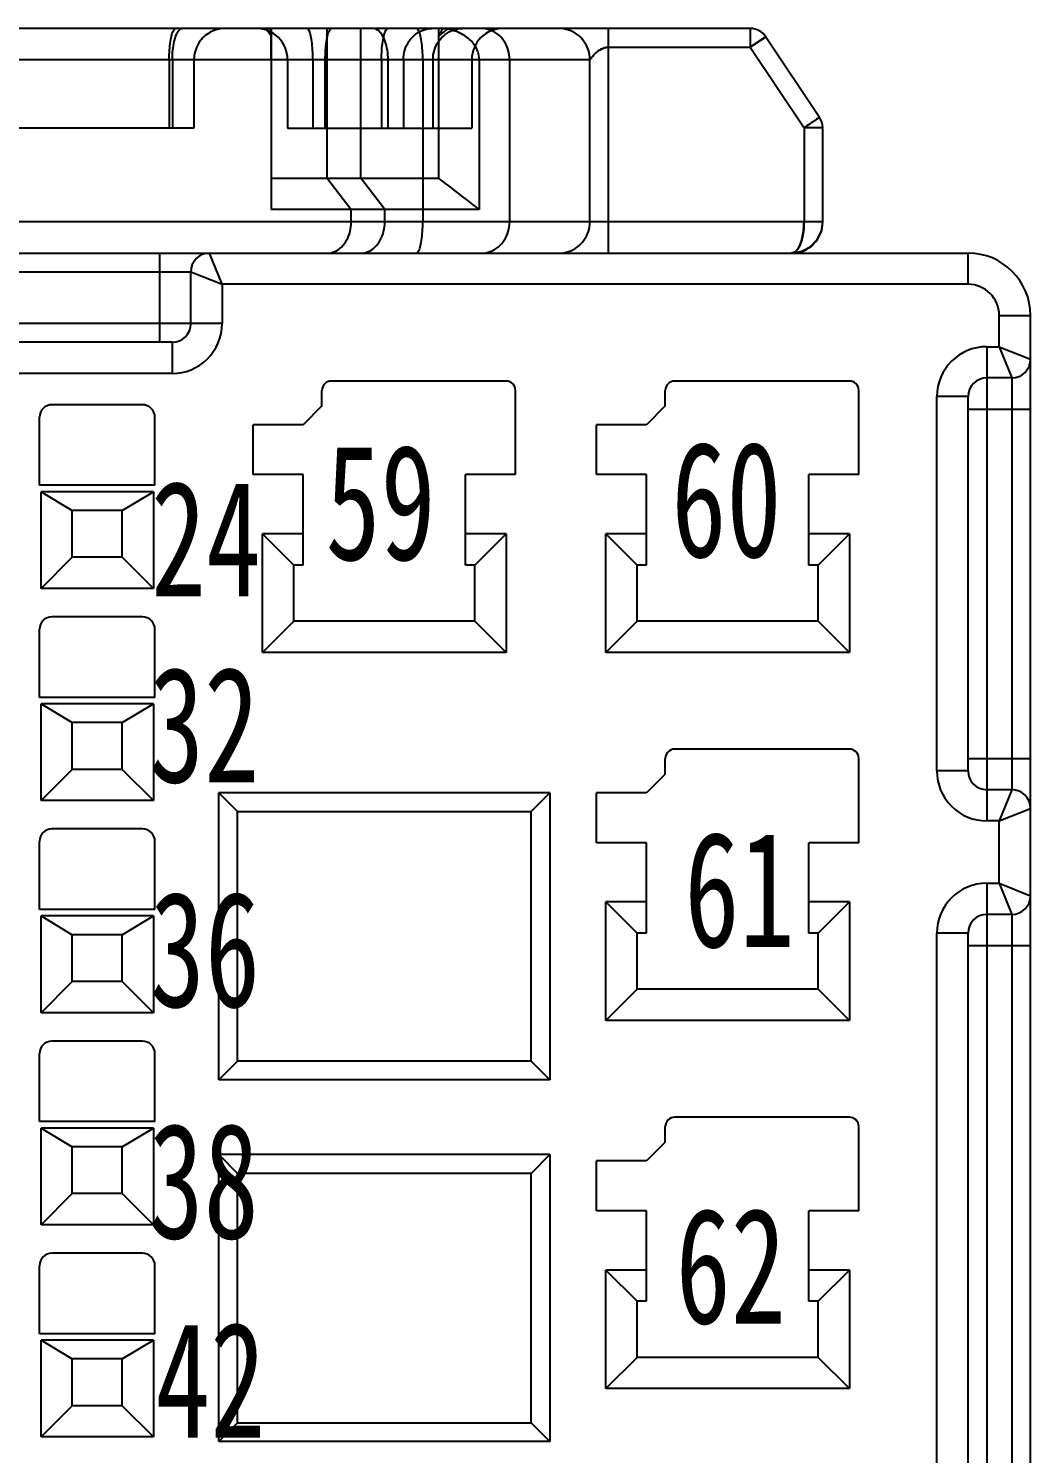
# Model space of a CAD drawing. Header units: inches. Extents: x 47316 to 59086, y 3141 to 11743.
# Drawn here: x 54648.15 to 54678.48, y 8610.35 to 8653.51 of the extents above; entities that cross this region are included whole.
import ezdxf

# ---------------------------------------------------------------- set-up
doc = ezdxf.new("R2010")
doc.units = ezdxf.units.IN
doc.header["$MEASUREMENT"] = 0
doc.layers.add('___SHELL', color=7, linetype='Continuous')
doc.styles.add('MtX_SimHei', font='')
doc.styles.get('MtX_SimHei').set_extended_font_data('SimHei')

msp = doc.modelspace()

# ---------------------------------------------------------------- linework, layer by layer
at = {"layer": '___SHELL', "color": 0, "lineweight": -2}
for p, q in [((54669.999, 8653.509), (54560.559, 8653.509)), ((54655.495, 8653.488), (54655.326, 8653.509)), ((54655.495, 8653.488), (54655.492, 8648.028)), ((54655.492, 8652.564), (54655.495, 8653.488)), ((54657.194, 8648.973), (54657.194, 8653.509)), ((54658.212, 8648.973), (54658.212, 8653.509)), ((54660.678, 8653.509), (54660.568, 8653.291)), ((54660.568, 8648.973), (54660.568, 8653.509)), ((54660.821, 8653.489), (54660.568, 8653.291)), ((54665.706, 8646.705), (54665.706, 8653.509)), ((54669.999, 8653.509), (54669.999, 8652.942)), ((54670.47, 8653.256), (54669.999, 8652.942)), ((54670.47, 8653.256), (54672.094, 8650.821)), ((54670.475, 8653.249), (54670.47, 8653.256)), ((54665.706, 8652.942), (54669.999, 8652.942)), ((54669.999, 8652.942), (54671.625, 8650.502)), ((54665.143, 8652.564), (54560.559, 8652.564)), ((54652.409, 8652.564), (54652.409, 8650.485)), ((54652.505, 8652.563), (54652.505, 8650.485)), ((54653.158, 8652.564), (54653.158, 8650.485)), ((54655.992, 8652.564), (54655.992, 8650.485)), ((54656.759, 8652.564), (54656.759, 8650.485)), ((54657.134, 8650.485), (54657.134, 8652.564)), ((54658.835, 8652.564), (54658.835, 8650.485)), ((54659.5, 8652.564), (54658.835, 8652.564)), ((54659.036, 8650.485), (54659.036, 8652.564)), ((54659.501, 8652.564), (54659.501, 8650.485)), ((54660.084, 8652.564), (54660.084, 8647.65)), ((54660.393, 8652.564), (54660.393, 8650.485)), ((54661.567, 8652.564), (54661.567, 8650.485)), ((54661.793, 8652.564), (54661.793, 8648.028)), ((54662.715, 8647.65), (54662.715, 8652.564)), ((54665.143, 8647.65), (54665.143, 8652.564)), ((54671.625, 8650.502), (54672.097, 8650.817)), ((54653.158, 8650.485), (54619.142, 8650.485)), ((54655.992, 8650.485), (54661.567, 8650.485)), ((54672.192, 8650.502), (54671.625, 8650.502)), ((54671.625, 8650.502), (54671.625, 8647.65)), ((54672.192, 8647.65), (54672.192, 8650.502)), ((54655.496, 8648.973), (54655.492, 8648.028)), ((54655.496, 8648.973), (54660.568, 8648.973)), ((54657.194, 8648.973), (54657.918, 8648.028)), ((54658.936, 8648.028), (54658.212, 8648.973)), ((54661.793, 8648.028), (54655.492, 8648.028)), ((54657.918, 8647.65), (54657.918, 8648.028)), ((54658.936, 8647.65), (54658.936, 8648.028)), ((54672.192, 8647.65), (54580.024, 8647.65)), ((54672.15, 8647.372), (54672.192, 8647.65)), ((54672.025, 8647.115), (54672.15, 8647.372)), ((54672.029, 8647.121), (54672.151, 8647.377)), ((54671.248, 8646.706), (54671.563, 8646.76)), ((54671.558, 8646.758), (54671.824, 8646.902)), ((54671.563, 8646.76), (54671.83, 8646.907)), ((54671.824, 8646.902), (54672.025, 8647.115)), ((54671.83, 8646.907), (54672.029, 8647.121)), ((54575.504, 8646.705), (54671.247, 8646.705)), ((54598.638, 8646.705), (54676.591, 8646.705)), ((54652.118, 8646.705), (54652.118, 8644.003)), ((54654.008, 8645.761), (54653.63, 8646.705)), ((54676.591, 8645.761), (54676.591, 8646.705)), ((54639.835, 8646.139), (54653.063, 8646.139)), ((54653.063, 8644.57), (54653.063, 8646.139)), ((54653.063, 8646.139), (54654.008, 8645.761)), ((54676.591, 8645.761), (54654.008, 8645.761)), ((54654.008, 8645.761), (54654.008, 8644.57)), ((54654.008, 8644.57), (54638.89, 8644.57)), ((54677.536, 8644.816), (54678.481, 8644.816)), ((54677.536, 8643.871), (54677.536, 8644.816)), ((54678.481, 8593.603), (54678.481, 8644.816)), ((54652.496, 8644.003), (54640.402, 8644.003)), ((54652.496, 8644.003), (54652.496, 8643.058)), ((54677.158, 8643.871), (54677.536, 8643.871)), ((54677.158, 8643.871), (54677.158, 8629.509)), ((54677.536, 8643.871), (54677.914, 8642.926)), ((54677.536, 8643.871), (54678.481, 8643.493)), ((54652.496, 8643.058), (54640.402, 8643.058)), ((54662.607, 8642.831), (54657.315, 8642.831)), ((54673, 8642.831), (54667.709, 8642.831)), ((54677.914, 8642.926), (54677.158, 8642.926)), ((54677.914, 8642.926), (54677.914, 8630.453)), ((54657.032, 8642.076), (54657.032, 8642.548)), ((54662.89, 8639.997), (54662.89, 8642.548)), ((54667.425, 8642.076), (54667.425, 8642.548)), ((54673.284, 8639.997), (54673.284, 8642.548)), ((54651.599, 8642.113), (54648.859, 8642.113)), ((54657.032, 8642.076), (54656.465, 8641.509)), ((54667.425, 8642.076), (54666.859, 8641.509)), ((54676.591, 8642.359), (54675.646, 8642.359)), ((54675.646, 8631.02), (54675.646, 8642.359)), ((54676.591, 8631.02), (54676.591, 8642.359)), ((54676.591, 8641.981), (54678.481, 8641.981)), ((54648.481, 8639.676), (54648.481, 8641.735)), ((54651.977, 8639.676), (54651.977, 8641.735)), ((54656.465, 8641.509), (54654.953, 8641.509)), ((54654.953, 8639.997), (54654.953, 8641.509)), ((54666.859, 8641.509), (54665.347, 8641.509)), ((54665.347, 8639.997), (54665.347, 8641.509)), ((54656.465, 8639.997), (54654.953, 8639.997)), ((54656.465, 8637.257), (54656.465, 8639.997)), ((54662.89, 8639.997), (54661.378, 8639.997)), ((54661.378, 8637.257), (54661.378, 8639.997)), ((54666.859, 8639.997), (54665.347, 8639.997)), ((54666.859, 8637.257), (54666.859, 8639.997)), ((54673.284, 8639.997), (54671.772, 8639.997)), ((54671.772, 8637.257), (54671.772, 8639.997)), ((54651.977, 8639.676), (54648.481, 8639.676)), ((54651.929, 8639.477), (54648.528, 8639.477)), ((54648.528, 8636.548), (54648.528, 8639.477)), ((54648.528, 8639.477), (54649.473, 8638.91)), ((54650.985, 8638.91), (54651.929, 8639.477)), ((54651.929, 8639.477), (54651.929, 8636.548)), ((54650.985, 8638.91), (54649.473, 8638.91)), ((54649.473, 8637.493), (54649.473, 8638.91)), ((54650.985, 8637.493), (54650.985, 8638.91)), ((54656.465, 8638.202), (54655.236, 8638.202)), ((54655.236, 8634.611), (54655.236, 8638.202)), ((54655.236, 8638.202), (54656.181, 8637.257)), ((54662.607, 8638.202), (54661.378, 8638.202)), ((54661.662, 8637.257), (54662.607, 8638.202)), ((54662.607, 8638.202), (54662.607, 8634.611)), ((54666.859, 8638.202), (54665.63, 8638.202)), ((54665.63, 8634.611), (54665.63, 8638.202)), ((54665.63, 8638.202), (54666.575, 8637.257)), ((54673, 8638.202), (54671.772, 8638.202)), ((54672.055, 8637.257), (54673, 8638.202)), ((54673, 8638.202), (54673, 8634.611)), ((54648.528, 8636.548), (54649.473, 8637.493)), ((54650.985, 8637.493), (54649.473, 8637.493)), ((54650.985, 8637.493), (54651.929, 8636.548)), ((54656.465, 8637.257), (54656.181, 8637.257)), ((54656.181, 8635.556), (54656.181, 8637.257)), ((54661.662, 8637.257), (54661.378, 8637.257)), ((54661.662, 8635.556), (54661.662, 8637.257)), ((54666.859, 8637.257), (54666.575, 8637.257)), ((54666.575, 8635.556), (54666.575, 8637.257)), ((54672.055, 8637.257), (54671.772, 8637.257)), ((54672.055, 8635.556), (54672.055, 8637.257)), ((54651.929, 8636.548), (54648.528, 8636.548)), ((54651.599, 8635.688), (54648.859, 8635.688)), ((54656.181, 8635.556), (54655.236, 8634.611)), ((54661.662, 8635.556), (54656.181, 8635.556)), ((54661.662, 8635.556), (54662.607, 8634.611)), ((54666.575, 8635.556), (54665.63, 8634.611)), ((54672.055, 8635.556), (54666.575, 8635.556)), ((54672.055, 8635.556), (54673, 8634.611)), ((54648.481, 8633.25), (54648.481, 8635.31)), ((54651.977, 8633.25), (54651.977, 8635.31)), ((54662.607, 8634.611), (54655.236, 8634.611)), ((54673, 8634.611), (54665.63, 8634.611)), ((54651.977, 8633.25), (54648.481, 8633.25)), ((54651.929, 8633.052), (54648.528, 8633.052)), ((54648.528, 8633.052), (54649.473, 8632.485)), ((54648.528, 8630.123), (54648.528, 8633.052)), ((54650.985, 8632.485), (54651.929, 8633.052)), ((54651.929, 8633.052), (54651.929, 8630.123)), ((54650.985, 8632.485), (54649.473, 8632.485)), ((54649.473, 8631.068), (54649.473, 8632.485)), ((54650.985, 8631.068), (54650.985, 8632.485)), ((54673, 8631.682), (54667.709, 8631.682)), ((54667.425, 8630.926), (54667.425, 8631.398)), ((54673.284, 8628.847), (54673.284, 8631.398)), ((54676.591, 8631.398), (54678.481, 8631.398)), ((54648.528, 8630.123), (54649.473, 8631.068)), ((54650.985, 8631.068), (54649.473, 8631.068)), ((54650.985, 8631.068), (54651.929, 8630.123)), ((54667.425, 8630.926), (54666.859, 8630.359)), ((54676.591, 8631.02), (54675.646, 8631.02)), ((54663.929, 8630.359), (54653.914, 8630.359)), ((54653.914, 8621.666), (54653.914, 8630.359)), ((54653.914, 8630.359), (54654.481, 8629.792)), ((54663.362, 8629.792), (54663.929, 8630.359)), ((54663.929, 8630.359), (54663.929, 8621.666)), ((54666.859, 8630.359), (54665.347, 8630.359)), ((54665.347, 8628.847), (54665.347, 8630.359)), ((54677.914, 8630.453), (54677.158, 8630.453)), ((54677.914, 8630.453), (54677.536, 8629.509)), ((54651.929, 8630.123), (54648.528, 8630.123)), ((54677.536, 8629.509), (54678.481, 8629.887)), ((54654.481, 8629.792), (54663.362, 8629.792)), ((54654.481, 8622.233), (54654.481, 8629.792)), ((54663.362, 8622.233), (54663.362, 8629.792)), ((54677.536, 8629.509), (54677.158, 8629.509)), ((54677.536, 8627.619), (54677.536, 8629.509)), ((54651.599, 8629.263), (54648.859, 8629.263)), ((54648.481, 8626.825), (54648.481, 8628.885)), ((54651.977, 8626.825), (54651.977, 8628.885)), ((54666.859, 8628.847), (54665.347, 8628.847)), ((54666.859, 8626.107), (54666.859, 8628.847)), ((54673.284, 8628.847), (54671.772, 8628.847)), ((54671.772, 8626.107), (54671.772, 8628.847)), ((54677.158, 8627.619), (54677.536, 8627.619)), ((54677.158, 8627.619), (54677.158, 8604.942)), ((54677.536, 8627.619), (54677.914, 8626.674)), ((54677.536, 8627.619), (54678.481, 8627.241)), ((54666.859, 8627.052), (54665.63, 8627.052)), ((54665.63, 8627.052), (54666.575, 8626.107)), ((54665.63, 8623.461), (54665.63, 8627.052)), ((54673, 8627.052), (54671.772, 8627.052)), ((54672.055, 8626.107), (54673, 8627.052)), ((54673, 8627.052), (54673, 8623.461)), ((54651.977, 8626.825), (54648.481, 8626.825)), ((54651.929, 8626.627), (54648.528, 8626.627)), ((54648.528, 8626.627), (54649.473, 8626.06)), ((54648.528, 8623.698), (54648.528, 8626.627)), ((54650.985, 8626.06), (54651.929, 8626.627)), ((54651.929, 8626.627), (54651.929, 8623.698)), ((54677.914, 8626.674), (54677.158, 8626.674)), ((54677.914, 8626.674), (54677.914, 8605.887)), ((54650.985, 8626.06), (54649.473, 8626.06)), ((54649.473, 8624.642), (54649.473, 8626.06)), ((54650.985, 8624.642), (54650.985, 8626.06)), ((54666.859, 8626.107), (54666.575, 8626.107)), ((54666.575, 8624.406), (54666.575, 8626.107)), ((54672.055, 8626.107), (54671.772, 8626.107)), ((54672.055, 8624.406), (54672.055, 8626.107)), ((54676.591, 8626.107), (54675.646, 8626.107)), ((54675.646, 8606.453), (54675.646, 8626.107)), ((54676.591, 8606.453), (54676.591, 8626.107)), ((54676.591, 8625.729), (54678.481, 8625.729)), ((54648.528, 8623.698), (54649.473, 8624.642)), ((54650.985, 8624.642), (54649.473, 8624.642)), ((54650.985, 8624.642), (54651.929, 8623.698)), ((54666.575, 8624.406), (54665.63, 8623.461)), ((54672.055, 8624.406), (54666.575, 8624.406)), ((54672.055, 8624.406), (54673, 8623.461)), ((54651.929, 8623.698), (54648.528, 8623.698)), ((54673, 8623.461), (54665.63, 8623.461)), ((54651.599, 8622.838), (54648.859, 8622.838)), ((54648.481, 8620.4), (54648.481, 8622.46)), ((54651.977, 8620.4), (54651.977, 8622.46)), ((54653.914, 8621.666), (54654.481, 8622.233)), ((54663.362, 8622.233), (54654.481, 8622.233)), ((54663.362, 8622.233), (54663.929, 8621.666)), ((54663.929, 8621.666), (54653.914, 8621.666)), ((54651.977, 8620.4), (54648.481, 8620.4)), ((54673, 8620.532), (54667.709, 8620.532)), ((54651.929, 8620.202), (54648.528, 8620.202)), ((54648.528, 8620.202), (54649.473, 8619.635)), ((54648.528, 8617.272), (54648.528, 8620.202)), ((54650.985, 8619.635), (54651.929, 8620.202)), ((54651.929, 8620.202), (54651.929, 8617.272)), ((54667.425, 8619.776), (54667.425, 8620.249)), ((54673.284, 8617.698), (54673.284, 8620.249)), ((54650.985, 8619.635), (54649.473, 8619.635)), ((54649.473, 8618.217), (54649.473, 8619.635)), ((54650.985, 8618.217), (54650.985, 8619.635)), ((54667.425, 8619.776), (54666.859, 8619.209)), ((54663.929, 8619.398), (54653.914, 8619.398)), ((54653.914, 8619.398), (54654.481, 8618.831)), ((54653.914, 8610.705), (54653.914, 8619.398)), ((54663.362, 8618.831), (54663.929, 8619.398)), ((54663.929, 8619.398), (54663.929, 8610.705)), ((54666.859, 8619.209), (54665.347, 8619.209)), ((54665.347, 8617.698), (54665.347, 8619.209)), ((54663.362, 8618.831), (54654.481, 8618.831)), ((54654.481, 8611.272), (54654.481, 8618.831)), ((54663.362, 8611.272), (54663.362, 8618.831)), ((54648.528, 8617.272), (54649.473, 8618.217)), ((54650.985, 8618.217), (54649.473, 8618.217)), ((54650.985, 8618.217), (54651.929, 8617.272)), ((54666.859, 8617.698), (54665.347, 8617.698)), ((54666.859, 8614.957), (54666.859, 8617.698)), ((54673.284, 8617.698), (54671.772, 8617.698)), ((54671.772, 8614.957), (54671.772, 8617.698)), ((54651.929, 8617.272), (54648.528, 8617.272)), ((54651.599, 8616.413), (54648.859, 8616.413)), ((54648.481, 8613.975), (54648.481, 8616.035)), ((54651.977, 8613.975), (54651.977, 8616.035)), ((54666.859, 8615.902), (54665.63, 8615.902)), ((54665.63, 8615.902), (54666.575, 8614.957)), ((54665.63, 8612.312), (54665.63, 8615.902)), ((54673, 8615.902), (54671.772, 8615.902)), ((54672.055, 8614.957), (54673, 8615.902)), ((54673, 8615.902), (54673, 8612.312)), ((54666.859, 8614.957), (54666.575, 8614.957)), ((54666.575, 8613.257), (54666.575, 8614.957)), ((54672.055, 8614.957), (54671.772, 8614.957)), ((54672.055, 8613.257), (54672.055, 8614.957)), ((54651.977, 8613.975), (54648.481, 8613.975)), ((54651.929, 8613.776), (54648.528, 8613.776)), ((54648.528, 8613.776), (54649.473, 8613.209)), ((54648.528, 8610.847), (54648.528, 8613.776)), ((54650.985, 8613.209), (54651.929, 8613.776)), ((54651.929, 8613.776), (54651.929, 8610.847)), ((54650.985, 8613.209), (54649.473, 8613.209)), ((54649.473, 8611.792), (54649.473, 8613.209)), ((54650.985, 8611.792), (54650.985, 8613.209)), ((54666.575, 8613.257), (54665.63, 8612.312)), ((54672.055, 8613.257), (54666.575, 8613.257)), ((54672.055, 8613.257), (54673, 8612.312)), ((54673, 8612.312), (54665.63, 8612.312)), ((54648.528, 8610.847), (54649.473, 8611.792)), ((54650.985, 8611.792), (54649.473, 8611.792)), ((54650.985, 8611.792), (54651.929, 8610.847)), ((54654.481, 8611.272), (54653.914, 8610.705)), ((54654.481, 8611.272), (54663.362, 8611.272)), ((54663.362, 8611.272), (54663.929, 8610.705)), ((54651.929, 8610.847), (54648.528, 8610.847)), ((54663.929, 8610.705), (54653.914, 8610.705))]:
    msp.add_line(p, q, dxfattribs=at)
for centre, radius, start, end in [((54654.103, 8652.564), 0.945, 90.0035, 179.9988), ((54655.048, 8652.564), 0.945, 0, 89.9986), ((54620.504, 8627.111), 43.697, 36.7938, 37.1644), ((54662.512, 8652.564), 0.945, 90.005, 180.0069), ((54669.999, 8652.942), 0.567, 32.7816, 90.2807), ((54671.625, 8650.502), 0.567, 359.9997, 34.1603), ((54585.007, 8549.766), 124.706, 51.99465, 52.7054), ((54671.247, 8647.65), 0.945, 270.0015, 359.9987), ((54653.63, 8646.139), 0.567, 89.999, 179.9885), ((54676.591, 8644.816), 1.89, 0.0001, 90), ((54676.591, 8644.816), 0.945, 0, 90), ((54652.496, 8644.57), 1.512, 269.9997, 360), ((54652.496, 8644.57), 0.567, 270.0115, 0.001), ((54677.158, 8642.359), 1.512, 90, 180), ((54677.914, 8643.493), 0.567, 270.0034, 359.9948), ((54657.315, 8642.548), 0.283, 90, 180), ((54662.607, 8642.548), 0.283, 0, 90), ((54667.709, 8642.548), 0.283, 90, 180), ((54673, 8642.548), 0.283, 0, 90), ((54677.158, 8642.359), 0.567, 90.0068, 179.9957), ((54648.859, 8641.735), 0.378, 90.0022, 179.9978), ((54651.599, 8641.735), 0.378, 0.0022, 90), ((54648.859, 8635.31), 0.378, 90.0022, 179.9978), ((54651.599, 8635.31), 0.378, 0.0022, 90), ((54667.709, 8631.398), 0.283, 90, 180), ((54673, 8631.398), 0.283, 0, 90), ((54677.158, 8631.02), 1.512, 179.9997, 270), ((54677.158, 8631.02), 0.567, 180.0052, 269.9967), ((54677.914, 8629.887), 0.567, 0.0051, 89.9932), ((54648.859, 8628.885), 0.378, 90.0022, 179.9978), ((54651.599, 8628.885), 0.378, 0.0022, 90), ((54677.158, 8626.107), 1.512, 90, 180), ((54677.914, 8627.241), 0.567, 270.0034, 359.9948), ((54677.158, 8626.107), 0.567, 90.0068, 179.9957), ((54648.859, 8622.46), 0.378, 90.0022, 179.9978), ((54651.599, 8622.46), 0.378, 0.0022, 90), ((54667.709, 8620.249), 0.283, 90, 180), ((54673, 8620.249), 0.283, 0, 90), ((54648.859, 8616.035), 0.378, 90.0022, 179.9978), ((54651.599, 8616.035), 0.378, 0.0022, 90)]:
    msp.add_arc(centre, radius, start, end, dxfattribs=at)
for points, knots in [([(54652.409, 8652.564), (54652.409, 8652.661), (54652.416, 8652.847), (54652.44, 8653.102), (54652.483, 8653.309), (54652.523, 8653.442), (54652.58, 8653.509), (54652.606, 8653.509)], [0, 0, 0, 0, 0.294577, 0.561654, 0.7769, 0.923055, 1, 1, 1, 1]), ([(54652.505, 8652.563), (54652.505, 8652.661), (54652.514, 8652.847), (54652.552, 8653.105), (54652.613, 8653.311), (54652.683, 8653.454), (54652.764, 8653.508), (54652.797, 8653.508)], [0, 0, 0, 0, 0.282219, 0.53953, 0.750634, 0.902125, 1, 1, 1, 1]), ([(54656.759, 8652.564), (54656.759, 8652.661), (54656.754, 8652.847), (54656.732, 8653.101), (54656.693, 8653.309), (54656.657, 8653.439), (54656.605, 8653.509), (54656.581, 8653.509)], [0, 0, 0, 0, 0.29676, 0.565553, 0.781618, 0.926976, 1, 1, 1, 1]), ([(54657.134, 8652.564), (54657.134, 8652.661), (54657.14, 8652.847), (54657.164, 8653.102), (54657.207, 8653.309), (54657.247, 8653.442), (54657.305, 8653.509), (54657.33, 8653.509)], [0, 0, 0, 0, 0.294534, 0.561623, 0.776894, 0.92306, 1, 1, 1, 1]), ([(54659.036, 8652.564), (54659.036, 8652.661), (54659.022, 8652.85), (54658.96, 8653.109), (54658.864, 8653.32), (54658.738, 8653.467), (54658.626, 8653.509), (54658.577, 8653.509)], [0, 0, 0, 0, 0.258837, 0.498721, 0.704159, 0.868107, 1, 1, 1, 1]), ([(54658.835, 8652.564), (54658.835, 8652.661), (54658.841, 8652.847), (54658.866, 8653.102), (54658.908, 8653.309), (54658.949, 8653.439), (54659.004, 8653.509), (54659.028, 8653.509)], [0, 0, 0, 0, 0.294979, 0.562716, 0.77865, 0.925305, 1, 1, 1, 1]), ([(54659.501, 8652.564), (54659.501, 8652.662), (54659.529, 8652.858), (54659.652, 8653.125), (54659.845, 8653.338), (54660.089, 8653.476), (54660.273, 8653.509), (54660.363, 8653.509)], [0, 0, 0, 0, 0.208707, 0.414092, 0.614143, 0.808785, 1, 1, 1, 1]), ([(54660.084, 8652.564), (54660.084, 8652.661), (54660.078, 8652.847), (54660.054, 8653.102), (54660.011, 8653.309), (54659.971, 8653.441), (54659.913, 8653.509), (54659.888, 8653.509)], [0, 0, 0, 0, 0.29528, 0.562349, 0.776355, 0.922769, 1, 1, 1, 1]), ([(54660.393, 8652.564), (54660.393, 8652.662), (54660.422, 8652.859), (54660.551, 8653.126), (54660.752, 8653.339), (54661.007, 8653.477), (54661.197, 8653.509), (54661.291, 8653.509)], [0, 0, 0, 0, 0.204761, 0.407766, 0.607788, 0.804797, 1, 1, 1, 1]), ([(54660.68, 8653.509), (54660.697, 8653.509), (54660.729, 8653.507), (54660.776, 8653.501), (54660.807, 8653.493), (54660.821, 8653.489)], [0, 0, 0, 0, 0.347522, 0.675746, 1, 1, 1, 1]), ([(54661.793, 8652.564), (54661.793, 8652.611), (54661.784, 8652.707), (54661.742, 8652.849), (54661.67, 8652.988), (54661.566, 8653.122), (54661.429, 8653.245), (54661.257, 8653.354), (54661.051, 8653.44), (54660.901, 8653.476), (54660.821, 8653.489)], [0, 0, 0, 0, 0.097188, 0.197211, 0.303212, 0.41761, 0.543496, 0.682613, 0.834873, 1, 1, 1, 1]), ([(54662.715, 8652.564), (54662.715, 8652.662), (54662.687, 8652.858), (54662.565, 8653.125), (54662.375, 8653.338), (54662.132, 8653.476), (54661.95, 8653.509), (54661.861, 8653.509)], [0, 0, 0, 0, 0.209477, 0.415471, 0.615592, 0.809737, 1, 1, 1, 1]), ([(54665.143, 8652.564), (54665.143, 8652.662), (54665.112, 8652.86), (54664.977, 8653.128), (54664.766, 8653.341), (54664.5, 8653.477), (54664.303, 8653.509), (54664.205, 8653.509)], [0, 0, 0, 0, 0.200539, 0.40107, 0.601081, 0.800717, 1, 1, 1, 1]), ([(54665.143, 8652.564), (54665.143, 8652.662), (54665.112, 8652.861), (54664.977, 8653.128), (54664.766, 8653.341), (54664.5, 8653.477), (54664.303, 8653.509), (54664.205, 8653.509)], [0, 0, 0, 0, 0.200673, 0.401136, 0.601161, 0.800691, 1, 1, 1, 1]), ([(54669.999, 8652.942), (54670.059, 8652.982), (54670.168, 8653.052), (54670.322, 8653.162), (54670.402, 8653.201), (54670.467, 8653.261), (54670.475, 8653.249)], [0, 0, 0, 0, 0.382297, 0.706673, 0.922845, 1, 1, 1, 1]), ([(54665.706, 8652.942), (54665.65, 8652.937), (54665.539, 8652.916), (54665.402, 8652.836), (54665.296, 8652.751), (54665.22, 8652.657), (54665.177, 8652.617), (54665.152, 8652.559), (54665.143, 8652.564)], [0, 0, 0, 0, 0.240851, 0.473054, 0.672339, 0.826575, 0.958317, 1, 1, 1, 1]), ([(54665.143, 8652.564), (54665.145, 8652.564), (54665.148, 8652.565), (54665.153, 8652.571), (54665.162, 8652.581), (54665.173, 8652.597), (54665.186, 8652.616), (54665.202, 8652.638), (54665.227, 8652.669), (54665.262, 8652.711), (54665.331, 8652.78), (54665.415, 8652.845), (54665.515, 8652.897), (54665.599, 8652.929), (54665.665, 8652.941), (54665.701, 8652.942), (54665.706, 8652.942)], [0, 0, 0, 0, 0.005372, 0.014026, 0.034175, 0.061675, 0.095356, 0.134088, 0.177053, 0.267116, 0.367506, 0.593554, 0.717378, 0.846225, 0.977515, 1, 1, 1, 1]), ([(54672.094, 8650.821), (54672.102, 8650.809), (54672.015, 8650.779), (54671.955, 8650.713), (54671.791, 8650.617), (54671.685, 8650.543), (54671.625, 8650.502)], [0, 0, 0, 0, 0.076376, 0.292719, 0.616919, 1, 1, 1, 1]), ([(54657.194, 8646.705), (54657.27, 8646.705), (54657.429, 8646.739), (54657.635, 8646.881), (54657.794, 8647.095), (54657.895, 8647.359), (54657.918, 8647.552), (54657.918, 8647.65)], [0, 0, 0, 0, 0.174267, 0.359147, 0.559973, 0.775662, 1, 1, 1, 1]), ([(54658.212, 8646.705), (54658.288, 8646.705), (54658.447, 8646.739), (54658.653, 8646.881), (54658.812, 8647.095), (54658.913, 8647.359), (54658.936, 8647.552), (54658.936, 8647.65)], [0, 0, 0, 0, 0.174248, 0.359114, 0.559971, 0.775669, 1, 1, 1, 1]), ([(54659.888, 8646.705), (54659.913, 8646.705), (54659.971, 8646.773), (54660.011, 8646.905), (54660.054, 8647.112), (54660.078, 8647.367), (54660.084, 8647.553), (54660.084, 8647.651)], [0, 0, 0, 0, 0.077195, 0.223622, 0.4376, 0.70466, 1, 1, 1, 1]), ([(54661.861, 8646.705), (54661.95, 8646.705), (54662.132, 8646.738), (54662.375, 8646.876), (54662.565, 8647.089), (54662.687, 8647.356), (54662.715, 8647.552), (54662.715, 8647.65)], [0, 0, 0, 0, 0.190266, 0.384403, 0.584521, 0.790509, 1, 1, 1, 1]), ([(54664.205, 8646.705), (54664.303, 8646.705), (54664.5, 8646.737), (54664.766, 8646.873), (54664.977, 8647.086), (54665.112, 8647.354), (54665.143, 8647.552), (54665.143, 8647.65)], [0, 0, 0, 0, 0.199288, 0.398854, 0.598856, 0.799293, 1, 1, 1, 1]), ([(54664.205, 8646.705), (54664.303, 8646.705), (54664.5, 8646.737), (54664.766, 8646.873), (54664.977, 8647.086), (54665.112, 8647.354), (54665.143, 8647.552), (54665.143, 8647.65)], [0, 0, 0, 0, 0.199296, 0.398869, 0.598862, 0.799311, 1, 1, 1, 1]), ([(54671.247, 8646.706), (54671.259, 8646.706), (54671.301, 8646.711), (54671.356, 8646.741), (54671.404, 8646.789), (54671.456, 8646.857), (54671.514, 8646.97), (54671.557, 8647.101), (54671.585, 8647.223), (54671.602, 8647.324), (54671.615, 8647.43), (54671.623, 8647.539), (54671.625, 8647.613), (54671.625, 8647.65)], [0, 0, 0, 0, 0.033485, 0.116365, 0.165533, 0.221086, 0.35288, 0.512575, 0.601983, 0.696709, 0.795693, 0.897668, 1, 1, 1, 1]), ([(54671.625, 8647.65), (54671.625, 8647.557), (54671.614, 8647.373), (54671.566, 8647.115), (54671.487, 8646.905), (54671.389, 8646.756), (54671.292, 8646.705), (54671.247, 8646.705)], [0, 0, 0, 0, 0.257928, 0.510665, 0.724461, 0.875706, 1, 1, 1, 1])]:
    msp.add_open_spline(points, degree=3, knots=knots, dxfattribs=at)

# ---------------------------------------------------------------- texts
at = {"layer": '___SHELL', "color": 0, "lineweight": -2, "style": 'MtX_SimHei', "width": 0.7}
for s, p in [('59', (54657.139, 8637.411)), ('60', (54667.61, 8637.499)), ('24', (54651.858, 8636.308)), ('32', (54651.799, 8630.674)), ('61', (54668.004, 8625.684)), ('36', (54651.825, 8623.871)), ('38', (54651.786, 8616.86)), ('62', (54667.741, 8614.284)), ('42', (54651.987, 8610.826))]:
    msp.add_text(s, height=3.5, dxfattribs=at).set_placement(p)

doc.saveas('drawing.dxf')
